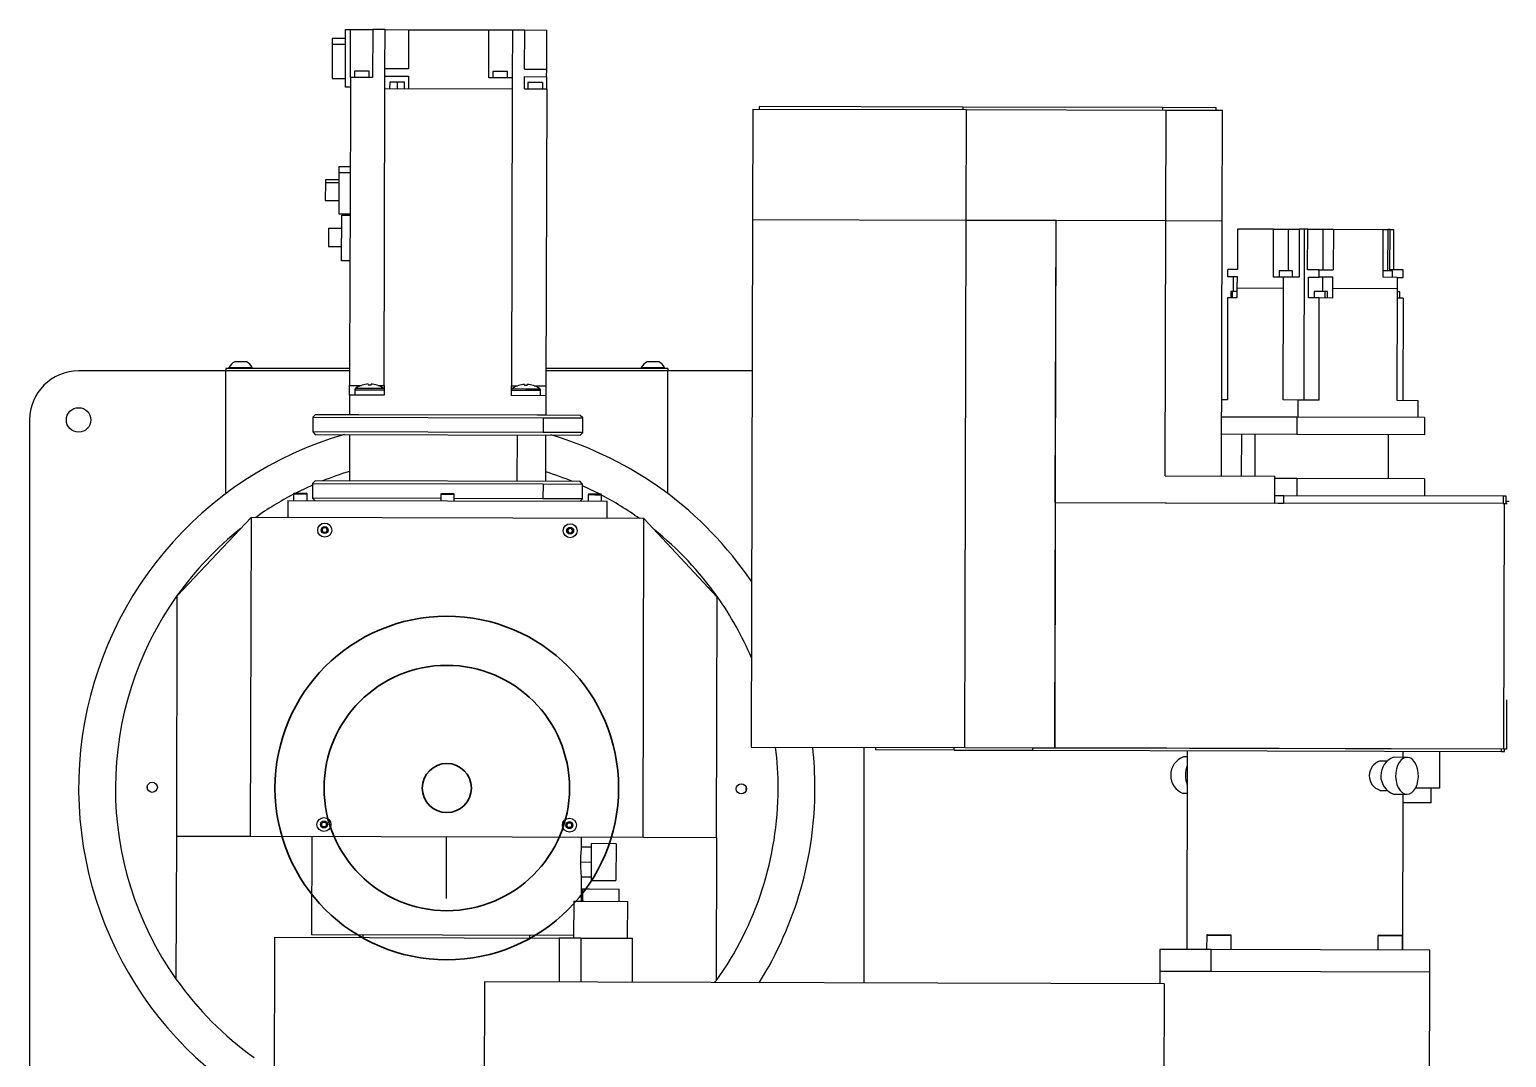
# Model space of a CAD drawing. Header units: millimetres. Extents: x -551930 to 36223, y -1733730 to 8014.
# Drawn here: x -551929.7 to -551862, y -1733702.3 to -1733655.2 of the extents above; entities that cross this region are included whole.
import ezdxf

# ---------------------------------------------------------------- set-up
doc = ezdxf.new("R2010")
doc.units = ezdxf.units.MM
doc.layers.get('0').update_dxf_attribs({"lineweight": 35})

msp = doc.modelspace()

# ---------------------------------------------------------------- linework, layer by layer
at = {"color": 7, "linetype": 'Continuous', "lineweight": 25}
for p, q in [((-551915.876, -1733655.615), (-551915.876, -1733655.875)), ((-551915.257, -1733655.616), (-551915.876, -1733655.615)), ((-551915.263, -1733657.845), (-551915.256, -1733655.201)), ((-551915.256, -1733655.201), (-551915.025, -1733655.201)), ((-551915.031, -1733657.395), (-551915.025, -1733655.201)), ((-551915.025, -1733655.201), (-551914.013, -1733655.204)), ((-551914.013, -1733655.204), (-551914.018, -1733657.398)), ((-551913.45, -1733655.205), (-551914.013, -1733655.204)), ((-551913.455, -1733657.005), (-551913.45, -1733655.205)), ((-551913.45, -1733655.205), (-551912.37, -1733655.208)), ((-551912.37, -1733655.208), (-551912.375, -1733657.008)), ((-551912.37, -1733655.208), (-551908.692, -1733655.218)), ((-551908.697, -1733657.411), (-551908.692, -1733655.218)), ((-551908.692, -1733655.218), (-551907.612, -1733655.22)), ((-551907.612, -1733655.22), (-551907.617, -1733657.414)), ((-551907.612, -1733655.22), (-551907.049, -1733655.222)), ((-551907.054, -1733657.022), (-551907.049, -1733655.222)), ((-551907.049, -1733655.222), (-551906.037, -1733655.224)), ((-551906.041, -1733657.024), (-551906.037, -1733655.224)), ((-551915.876, -1733655.875), (-551915.88, -1733657.439)), ((-551915.876, -1733655.875), (-551915.258, -1733655.877)), ((-551914.845, -1733657.103), (-551914.845, -1733657.396)), ((-551914.17, -1733657.105), (-551914.845, -1733657.103)), ((-551914.17, -1733657.397), (-551914.17, -1733657.105)), ((-551913.456, -1733657.343), (-551913.455, -1733657.005)), ((-551912.375, -1733657.008), (-551913.455, -1733657.005)), ((-551908.511, -1733657.119), (-551908.512, -1733657.412)), ((-551907.836, -1733657.121), (-551908.511, -1733657.119)), ((-551907.837, -1733657.413), (-551907.836, -1733657.121)), ((-551907.054, -1733657.022), (-551906.041, -1733657.024)), ((-551906.042, -1733657.362), (-551906.041, -1733657.024)), ((-551915.88, -1733657.439), (-551915.262, -1733657.44)), ((-551915.032, -1733657.845), (-551915.263, -1733657.845)), ((-551915.031, -1733657.395), (-551915.032, -1733657.901)), ((-551914.018, -1733657.398), (-551915.031, -1733657.395)), ((-551913.457, -1733657.905), (-551913.456, -1733657.343)), ((-551913.456, -1733657.343), (-551912.376, -1733657.346)), ((-551913.237, -1733657.614), (-551913.238, -1733657.906)), ((-551912.9, -1733657.614), (-551913.237, -1733657.614)), ((-551912.9, -1733657.614), (-551912.9, -1733657.907)), ((-551912.562, -1733657.615), (-551912.9, -1733657.614)), ((-551912.563, -1733657.908), (-551912.562, -1733657.615)), ((-551912.376, -1733657.346), (-551912.377, -1733657.908)), ((-551907.617, -1733657.414), (-551908.697, -1733657.411)), ((-551907.617, -1733657.414), (-551907.618, -1733657.92)), ((-551907.056, -1733657.922), (-551907.055, -1733657.359)), ((-551907.055, -1733657.359), (-551906.042, -1733657.362)), ((-551906.903, -1733657.63), (-551906.904, -1733657.922)), ((-551906.228, -1733657.631), (-551906.903, -1733657.63)), ((-551906.228, -1733657.631), (-551906.229, -1733657.924)), ((-551906.042, -1733657.362), (-551906.043, -1733657.924)), ((-551915.038, -1733657.901), (-551915.053, -1733663.706)), ((-551915.038, -1733657.901), (-551915.032, -1733657.901)), ((-551913.492, -1733671.518), (-551913.457, -1733657.905)), ((-551913.457, -1733657.905), (-551907.618, -1733657.92)), ((-551907.618, -1733657.92), (-551907.653, -1733671.533)), ((-551907.056, -1733657.922), (-551906.038, -1733657.924)), ((-551906.038, -1733657.924), (-551906.072, -1733671.537)), ((-551896.587, -1733658.848), (-551896.6, -1733663.911)), ((-551896.587, -1733658.848), (-551886.795, -1733658.873)), ((-551896.305, -1733658.736), (-551896.306, -1733658.849)), ((-551886.959, -1733658.76), (-551896.305, -1733658.736)), ((-551886.959, -1733658.76), (-551886.959, -1733658.873)), ((-551877.815, -1733658.783), (-551886.959, -1733658.76)), ((-551886.808, -1733663.936), (-551886.795, -1733658.873)), ((-551886.795, -1733658.873), (-551877.651, -1733658.896)), ((-551877.815, -1733658.783), (-551877.815, -1733658.896)), ((-551875.349, -1733658.79), (-551877.815, -1733658.783)), ((-551877.664, -1733663.959), (-551877.651, -1733658.896)), ((-551877.651, -1733658.896), (-551875.068, -1733658.903)), ((-551875.349, -1733658.902), (-551875.349, -1733658.79)), ((-551875.081, -1733663.965), (-551875.068, -1733658.903)), ((-551915.565, -1733661.75), (-551915.57, -1733663.648)), ((-551915.564, -1733661.489), (-551915.565, -1733661.75)), ((-551915.565, -1733661.75), (-551915.048, -1733661.751)), ((-551915.047, -1733661.491), (-551915.564, -1733661.489)), ((-551916.185, -1733662.211), (-551916.187, -1733663.043)), ((-551915.566, -1733662.093), (-551916.185, -1733662.092)), ((-551916.185, -1733662.092), (-551916.185, -1733662.211)), ((-551916.185, -1733662.211), (-551915.566, -1733662.213)), ((-551916.187, -1733663.043), (-551915.568, -1733663.044)), ((-551915.57, -1733663.648), (-551915.052, -1733663.65)), ((-551915.44, -1733665.798), (-551915.435, -1733663.705)), ((-551915.435, -1733663.705), (-551915.053, -1733663.706)), ((-551915.053, -1733663.706), (-551915.058, -1733665.799)), ((-551896.6, -1733663.911), (-551896.661, -1733688.098)), ((-551896.6, -1733663.911), (-551886.808, -1733663.936)), ((-551886.869, -1733688.123), (-551886.808, -1733663.936)), ((-551886.808, -1733663.936), (-551877.664, -1733663.959)), ((-551886.808, -1733663.936), (-551882.693, -1733663.946)), ((-551882.755, -1733688.133), (-551882.693, -1733663.946)), ((-551882.726, -1733676.884), (-551882.693, -1733663.946)), ((-551882.693, -1733663.946), (-551877.664, -1733663.959)), ((-551877.694, -1733675.659), (-551877.664, -1733663.959)), ((-551877.664, -1733663.959), (-551875.081, -1733663.965)), ((-551875.11, -1733675.665), (-551875.081, -1733663.965)), ((-551916.044, -1733664.309), (-551916.046, -1733665.147)), ((-551916.044, -1733664.309), (-551915.437, -1733664.31)), ((-551874.377, -1733664.35), (-551874.381, -1733666.206)), ((-551872.719, -1733664.354), (-551874.377, -1733664.35)), ((-551872.724, -1733666.548), (-551872.719, -1733664.354)), ((-551872.719, -1733664.354), (-551872.037, -1733664.356)), ((-551872.042, -1733666.257), (-551872.037, -1733664.356)), ((-551872.037, -1733664.356), (-551871.543, -1733664.357)), ((-551871.543, -1733664.357), (-551871.549, -1733666.551)), ((-551871.323, -1733664.357), (-551871.543, -1733664.357)), ((-551871.323, -1733664.357), (-551871.342, -1733672.187)), ((-551871.157, -1733664.358), (-551871.323, -1733664.357)), ((-551871.162, -1733666.214), (-551871.157, -1733664.358)), ((-551871.157, -1733664.358), (-551870.468, -1733664.36)), ((-551870.468, -1733664.36), (-551870.472, -1733666.216)), ((-551870.468, -1733664.36), (-551869.979, -1733664.361)), ((-551869.979, -1733664.361), (-551869.984, -1733666.217)), ((-551869.979, -1733664.361), (-551867.693, -1733664.367)), ((-551867.699, -1733666.56), (-551867.693, -1733664.367)), ((-551867.693, -1733664.367), (-551867.492, -1733664.367)), ((-551867.492, -1733664.367), (-551867.497, -1733666.268)), ((-551867.385, -1733664.367), (-551867.492, -1733664.367)), ((-551867.39, -1733666.224), (-551867.385, -1733664.367)), ((-551867.385, -1733664.367), (-551867.222, -1733664.368)), ((-551867.222, -1733664.368), (-551867.226, -1733666.224)), ((-551916.046, -1733665.147), (-551915.439, -1733665.148)), ((-551915.058, -1733665.799), (-551915.44, -1733665.798)), ((-551915.058, -1733665.799), (-551915.072, -1733671.514)), ((-551874.823, -1733666.542), (-551874.822, -1733666.205)), ((-551874.382, -1733666.543), (-551874.823, -1733666.542)), ((-551874.381, -1733666.206), (-551874.822, -1733666.205)), ((-551874.554, -1733667.049), (-551874.552, -1733666.543)), ((-551874.384, -1733667.05), (-551874.382, -1733666.543)), ((-551872.264, -1733666.549), (-551872.724, -1733666.548)), ((-551872.468, -1733666.256), (-551872.469, -1733666.548)), ((-551871.85, -1733666.257), (-551872.468, -1733666.256)), ((-551872.266, -1733667.055), (-551872.264, -1733666.549)), ((-551871.549, -1733666.551), (-551872.264, -1733666.549)), ((-551871.85, -1733666.55), (-551871.85, -1733666.257)), ((-551870.626, -1733666.215), (-551871.162, -1733666.214)), ((-551871.129, -1733667.508), (-551871.127, -1733666.552)), ((-551871.127, -1733666.552), (-551870.627, -1733666.553)), ((-551870.627, -1733666.553), (-551870.626, -1733666.215)), ((-551870.012, -1733666.555), (-551870.627, -1733666.553)), ((-551870.626, -1733666.215), (-551869.984, -1733666.217)), ((-551870.47, -1733667.217), (-551870.468, -1733666.553)), ((-551870.014, -1733667.061), (-551870.012, -1733666.555)), ((-551867.057, -1733666.562), (-551867.699, -1733666.56)), ((-551867.268, -1733666.269), (-551867.698, -1733666.268)), ((-551866.786, -1733666.225), (-551867.39, -1733666.224)), ((-551867.268, -1733666.561), (-551867.268, -1733666.269)), ((-551867.057, -1733666.562), (-551867.059, -1733667.068)), ((-551867.057, -1733666.562), (-551866.787, -1733666.563)), ((-551866.787, -1733666.563), (-551866.786, -1733666.225)), ((-551874.684, -1733667.206), (-551874.685, -1733667.499)), ((-551874.626, -1733667.207), (-551874.684, -1733667.206)), ((-551874.626, -1733667.207), (-551874.627, -1733667.499)), ((-551874.389, -1733667.207), (-551874.626, -1733667.207)), ((-551874.557, -1733667.207), (-551874.557, -1733667.049)), ((-551874.554, -1733667.049), (-551874.557, -1733667.049)), ((-551874.389, -1733667.5), (-551874.388, -1733667.05)), ((-551874.388, -1733667.05), (-551872.27, -1733667.055)), ((-551872.283, -1733672.185), (-551872.27, -1733667.055)), ((-551872.266, -1733667.055), (-551872.27, -1733667.055)), ((-551870.864, -1733667.216), (-551870.865, -1733667.509)), ((-551870.375, -1733667.217), (-551870.864, -1733667.216)), ((-551870.375, -1733667.217), (-551870.375, -1733667.51)), ((-551870.246, -1733667.218), (-551870.375, -1733667.217)), ((-551870.246, -1733667.51), (-551870.246, -1733667.218)), ((-551870.011, -1733667.061), (-551870.014, -1733667.061)), ((-551870.012, -1733667.511), (-551870.011, -1733667.061)), ((-551870.011, -1733667.061), (-551867.056, -1733667.068)), ((-551867.056, -1733667.068), (-551867.069, -1733672.198)), ((-551866.929, -1733667.226), (-551867.056, -1733667.226)), ((-551866.929, -1733667.519), (-551866.929, -1733667.226)), ((-551874.829, -1733667.499), (-551874.841, -1733672.179)), ((-551874.389, -1733667.5), (-551874.829, -1733667.499)), ((-551870.626, -1733667.509), (-551871.129, -1733667.508)), ((-551870.638, -1733672.189), (-551870.626, -1733667.509)), ((-551870.012, -1733667.511), (-551870.626, -1733667.509)), ((-551866.785, -1733667.519), (-551867.057, -1733667.518)), ((-551866.785, -1733667.519), (-551866.797, -1733672.199)), ((-551915.07, -1733670.738), (-551920.744, -1733670.738)), ((-551920.744, -1733670.738), (-551920.744, -1733670.85)), ((-551920.604, -1733670.695), (-551920.604, -1733670.738)), ((-551920.604, -1733670.695), (-551919.904, -1733670.695)), ((-551920.336, -1733670.428), (-551919.987, -1733670.428)), ((-551919.987, -1733670.428), (-551919.802, -1733670.428)), ((-551919.904, -1733670.695), (-551919.535, -1733670.695)), ((-551919.535, -1733670.738), (-551919.535, -1733670.695)), ((-551900.494, -1733670.738), (-551906.07, -1733670.738)), ((-551901.704, -1733670.695), (-551901.704, -1733670.738)), ((-551901.704, -1733670.695), (-551901.704, -1733670.738)), ((-551901.704, -1733670.695), (-551901.621, -1733670.695)), ((-551901.621, -1733670.695), (-551900.635, -1733670.695)), ((-551901.436, -1733670.428), (-551901.395, -1733670.428)), ((-551901.395, -1733670.428), (-551900.902, -1733670.428)), ((-551900.635, -1733670.738), (-551900.635, -1733670.695)), ((-551900.635, -1733670.738), (-551900.635, -1733670.695)), ((-551900.494, -1733670.738), (-551900.494, -1733670.85)), ((-551920.744, -1733670.85), (-551927.494, -1733670.85)), ((-551915.071, -1733670.85), (-551920.744, -1733670.85)), ((-551920.744, -1733676.475), (-551920.744, -1733670.85)), ((-551900.494, -1733670.85), (-551906.071, -1733670.85)), ((-551900.494, -1733676.475), (-551900.494, -1733670.85)), ((-551896.617, -1733670.85), (-551900.494, -1733670.85)), ((-551915.073, -1733671.964), (-551915.076, -1733672.864)), ((-551915.073, -1733671.964), (-551915.072, -1733671.514)), ((-551913.493, -1733671.968), (-551915.073, -1733671.964)), ((-551915.072, -1733671.514), (-551914.536, -1733671.515)), ((-551914.828, -1733671.713), (-551914.828, -1733671.965)), ((-551914.495, -1733671.503), (-551914.496, -1733671.502)), ((-551914.216, -1733671.452), (-551914.212, -1733671.504)), ((-551914.092, -1733671.504), (-551914.088, -1733671.453)), ((-551913.808, -1733671.504), (-551913.809, -1733671.505)), ((-551913.768, -1733671.517), (-551913.492, -1733671.518)), ((-551913.492, -1733671.518), (-551913.493, -1733671.968)), ((-551907.654, -1733671.983), (-551907.653, -1733671.533)), ((-551906.074, -1733671.987), (-551907.654, -1733671.983)), ((-551907.653, -1733671.533), (-551907.376, -1733671.533)), ((-551907.336, -1733671.521), (-551907.337, -1733671.52)), ((-551907.056, -1733671.47), (-551907.053, -1733671.522)), ((-551906.933, -1733671.522), (-551906.929, -1733671.471)), ((-551906.648, -1733671.522), (-551906.649, -1733671.523)), ((-551906.609, -1733671.535), (-551906.072, -1733671.537)), ((-551906.319, -1733671.986), (-551906.318, -1733671.735)), ((-551906.074, -1733671.987), (-551906.076, -1733672.887)), ((-551906.072, -1733671.537), (-551906.074, -1733671.987)), ((-551874.841, -1733672.179), (-551875.102, -1733672.178)), ((-551871.596, -1733672.187), (-551872.283, -1733672.185)), ((-551871.598, -1733672.974), (-551871.596, -1733672.187)), ((-551870.638, -1733672.189), (-551871.596, -1733672.187)), ((-551867.069, -1733672.198), (-551866.11, -1733672.201)), ((-551866.11, -1733672.201), (-551866.112, -1733672.988)), ((-551929.744, -1733673.1), (-551929.744, -1733706.85)), ((-551916.764, -1733672.972), (-551916.765, -1733673.647)), ((-551916.651, -1733672.86), (-551916.764, -1733672.972)), ((-551916.764, -1733672.972), (-551906.201, -1733672.999)), ((-551915.076, -1733672.864), (-551916.651, -1733672.86)), ((-551914.657, -1733672.865), (-551915.076, -1733672.864)), ((-551906.495, -1733672.886), (-551914.657, -1733672.865)), ((-551906.076, -1733672.887), (-551906.495, -1733672.886)), ((-551906.201, -1733672.999), (-551906.203, -1733673.674)), ((-551906.201, -1733672.999), (-551904.389, -1733673.004)), ((-551904.501, -1733672.891), (-551906.076, -1733672.887)), ((-551904.389, -1733673.004), (-551904.501, -1733672.891)), ((-551904.39, -1733673.679), (-551904.389, -1733673.004)), ((-551871.65, -1733672.974), (-551875.104, -1733672.965)), ((-551871.65, -1733672.974), (-551871.652, -1733673.762)), ((-551865.798, -1733672.989), (-551871.65, -1733672.974)), ((-551865.798, -1733672.989), (-551865.8, -1733673.776)), ((-551916.765, -1733673.647), (-551916.653, -1733673.76)), ((-551906.203, -1733673.674), (-551916.765, -1733673.647)), ((-551916.653, -1733673.76), (-551904.503, -1733673.791)), ((-551915.078, -1733673.764), (-551915.083, -1733675.901)), ((-551907.396, -1733673.783), (-551907.402, -1733675.921)), ((-551904.39, -1733673.679), (-551906.203, -1733673.674)), ((-551906.084, -1733675.924), (-551906.078, -1733673.787)), ((-551904.503, -1733673.791), (-551904.39, -1733673.679)), ((-551871.652, -1733673.762), (-551875.106, -1733673.753)), ((-551874.198, -1733673.755), (-551874.203, -1733675.668)), ((-551865.8, -1733673.776), (-551871.652, -1733673.762)), ((-551867.453, -1733675.797), (-551867.448, -1733673.772)), ((-551916.771, -1733676.01), (-551916.773, -1733676.685)), ((-551916.658, -1733675.897), (-551916.771, -1733676.01)), ((-551916.771, -1733676.01), (-551906.209, -1733676.036)), ((-551904.509, -1733675.928), (-551916.658, -1733675.897)), ((-551906.209, -1733676.036), (-551906.21, -1733676.711)), ((-551906.209, -1733676.036), (-551904.396, -1733676.041)), ((-551904.396, -1733676.041), (-551904.509, -1733675.928)), ((-551904.398, -1733676.716), (-551904.396, -1733676.041)), ((-551877.694, -1733675.659), (-551872.664, -1733675.672)), ((-551872.667, -1733676.909), (-551872.664, -1733675.672)), ((-551871.657, -1733675.787), (-551872.665, -1733675.784)), ((-551871.657, -1733675.787), (-551871.659, -1733676.574)), ((-551865.805, -1733675.801), (-551871.657, -1733675.787)), ((-551865.805, -1733675.801), (-551865.807, -1733676.589)), ((-551917.898, -1733676.794), (-551917.9, -1733677.582)), ((-551917.898, -1733676.794), (-551903.273, -1733676.831)), ((-551917.644, -1733676.491), (-551917.645, -1733676.795)), ((-551917.611, -1733676.457), (-551917.644, -1733676.491)), ((-551917.644, -1733676.491), (-551917.335, -1733676.492)), ((-551917.611, -1733676.457), (-551917.335, -1733676.458)), ((-551917.335, -1733676.458), (-551917.059, -1733676.459)), ((-551917.335, -1733676.492), (-551917.026, -1733676.493)), ((-551917.026, -1733676.493), (-551917.059, -1733676.459)), ((-551917.026, -1733676.796), (-551917.026, -1733676.493)), ((-551916.773, -1733676.685), (-551916.661, -1733676.797)), ((-551910.895, -1733676.7), (-551916.773, -1733676.685)), ((-551910.894, -1733676.508), (-551910.895, -1733676.812)), ((-551910.861, -1733676.475), (-551910.894, -1733676.508)), ((-551910.894, -1733676.508), (-551910.585, -1733676.509)), ((-551910.861, -1733676.475), (-551910.585, -1733676.475)), ((-551910.585, -1733676.475), (-551910.309, -1733676.476)), ((-551910.585, -1733676.509), (-551910.276, -1733676.51)), ((-551910.276, -1733676.51), (-551910.309, -1733676.476)), ((-551910.276, -1733676.814), (-551910.276, -1733676.51)), ((-551906.21, -1733676.711), (-551910.276, -1733676.701)), ((-551904.398, -1733676.716), (-551906.21, -1733676.711)), ((-551904.511, -1733676.828), (-551904.398, -1733676.716)), ((-551904.144, -1733676.525), (-551904.145, -1733676.829)), ((-551904.111, -1733676.492), (-551904.144, -1733676.525)), ((-551904.144, -1733676.525), (-551903.835, -1733676.526)), ((-551904.111, -1733676.492), (-551903.835, -1733676.492)), ((-551903.835, -1733676.492), (-551903.559, -1733676.493)), ((-551903.835, -1733676.526), (-551903.526, -1733676.527)), ((-551903.526, -1733676.527), (-551903.559, -1733676.493)), ((-551903.526, -1733676.831), (-551903.526, -1733676.527)), ((-551903.275, -1733677.619), (-551903.273, -1733676.831)), ((-551872.255, -1733676.573), (-551872.667, -1733676.572)), ((-551872.256, -1733676.91), (-551872.255, -1733676.573)), ((-551862.197, -1733676.598), (-551872.255, -1733676.573)), ((-551862.197, -1733676.598), (-551862.197, -1733676.936)), ((-551862.067, -1733676.598), (-551862.197, -1733676.598)), ((-551862.068, -1733676.936), (-551862.067, -1733676.598)), ((-551862.068, -1733676.823), (-551861.925, -1733676.824)), ((-551882.726, -1733676.884), (-551882.755, -1733688.133)), ((-551882.726, -1733676.884), (-551872.667, -1733676.909)), ((-551882.726, -1733676.884), (-551872.534, -1733676.909)), ((-551872.534, -1733676.909), (-551872.256, -1733676.91)), ((-551862.197, -1733676.936), (-551872.256, -1733676.91)), ((-551862.197, -1733676.936), (-551862.068, -1733676.936)), ((-551862.152, -1733676.936), (-551862.18, -1733688.186)), ((-551862.152, -1733676.936), (-551862.022, -1733676.936)), ((-551919.588, -1733677.577), (-551922.972, -1733681.169)), ((-551919.588, -1733677.577), (-551919.625, -1733692.202)), ((-551901.588, -1733677.623), (-551919.588, -1733677.577)), ((-551916.344, -1733678.148), (-551916.279, -1733678.036)), ((-551916.279, -1733678.261), (-551916.344, -1733678.148)), ((-551916.279, -1733678.036), (-551916.149, -1733678.036)), ((-551916.084, -1733678.149), (-551916.15, -1733678.261)), ((-551916.149, -1733678.036), (-551916.084, -1733678.149)), ((-551905.094, -1733678.177), (-551905.029, -1733678.064)), ((-551905.029, -1733678.289), (-551905.094, -1733678.177)), ((-551905.029, -1733678.064), (-551904.899, -1733678.065)), ((-551904.834, -1733678.177), (-551904.9, -1733678.29)), ((-551904.899, -1733678.065), (-551904.834, -1733678.177)), ((-551901.625, -1733692.248), (-551901.588, -1733677.623)), ((-551898.222, -1733681.232), (-551901.588, -1733677.623)), ((-551916.15, -1733678.261), (-551916.279, -1733678.261)), ((-551904.9, -1733678.29), (-551905.029, -1733678.289)), ((-551923, -1733692.194), (-551922.972, -1733681.169)), ((-551922.972, -1733681.169), (-551922.972, -1733681.139)), ((-551898.25, -1733692.257), (-551898.222, -1733681.232)), ((-551898.222, -1733681.202), (-551898.222, -1733681.232)), ((-551862.045, -1733685.936), (-551862.051, -1733688.186)), ((-551896.661, -1733688.098), (-551886.869, -1733688.123)), ((-551891.494, -1733698.911), (-551891.494, -1733688.111)), ((-551890.969, -1733688.113), (-551890.969, -1733688.225)), ((-551887.365, -1733688.234), (-551890.969, -1733688.225)), ((-551887.365, -1733688.234), (-551887.365, -1733688.122)), ((-551887.365, -1733688.234), (-551883.761, -1733688.243)), ((-551886.869, -1733688.123), (-551882.755, -1733688.133)), ((-551883.761, -1733688.243), (-551883.76, -1733688.131)), ((-551883.761, -1733688.243), (-551862.272, -1733688.298)), ((-551883.76, -1733688.131), (-551862.272, -1733688.185)), ((-551862.18, -1733688.186), (-551882.755, -1733688.133)), ((-551876.679, -1733688.261), (-551876.702, -1733697.374)), ((-551866.779, -1733688.568), (-551866.779, -1733688.287)), ((-551865.1, -1733689.978), (-551865.096, -1733688.291)), ((-551862.272, -1733688.298), (-551862.272, -1733688.185)), ((-551862.272, -1733688.298), (-551862.142, -1733688.298)), ((-551862.051, -1733688.186), (-551862.18, -1733688.186)), ((-551862.142, -1733688.298), (-551862.142, -1733688.186)), ((-551876.679, -1733688.543), (-551876.855, -1733688.542)), ((-551867.841, -1733688.734), (-551867.536, -1733688.735)), ((-551866.603, -1733688.568), (-551867.222, -1733688.567)), ((-551876.684, -1733690.23), (-551876.859, -1733690.23)), ((-551867.845, -1733690.084), (-551867.539, -1733690.085)), ((-551867.226, -1733690.254), (-551866.608, -1733690.256)), ((-551866.802, -1733697.399), (-551866.784, -1733690.255)), ((-551865.1, -1733689.978), (-551866.218, -1733689.975)), ((-551865.496, -1733690.652), (-551865.494, -1733689.977)), ((-551865.496, -1733690.652), (-551866.785, -1733690.649)), ((-551916.378, -1733691.648), (-551916.313, -1733691.536)), ((-551916.314, -1733691.761), (-551916.378, -1733691.648)), ((-551916.313, -1733691.536), (-551916.183, -1733691.536)), ((-551916.119, -1733691.649), (-551916.184, -1733691.761)), ((-551916.183, -1733691.536), (-551916.119, -1733691.649)), ((-551905.128, -1733691.677), (-551905.063, -1733691.564)), ((-551905.064, -1733691.789), (-551905.128, -1733691.677)), ((-551905.063, -1733691.564), (-551904.933, -1733691.565)), ((-551904.869, -1733691.677), (-551904.934, -1733691.79)), ((-551904.933, -1733691.565), (-551904.869, -1733691.677)), ((-551923.017, -1733698.748), (-551923, -1733692.194)), ((-551919.625, -1733692.202), (-551923, -1733692.194)), ((-551901.625, -1733692.248), (-551919.625, -1733692.202)), ((-551916.812, -1733692.21), (-551916.824, -1733696.71)), ((-551916.184, -1733691.761), (-551916.314, -1733691.761)), ((-551910.632, -1733695.038), (-551910.625, -1733692.225)), ((-551904.934, -1733691.79), (-551905.064, -1733691.789)), ((-551904.439, -1733692.691), (-551904.437, -1733692.241)), ((-551898.25, -1733692.257), (-551901.625, -1733692.248)), ((-551898.25, -1733692.257), (-551898.267, -1733698.811)), ((-551903.989, -1733692.692), (-551904.439, -1733692.691)), ((-551903.992, -1733694.211), (-551903.988, -1733692.523)), ((-551902.863, -1733692.526), (-551903.988, -1733692.523)), ((-551902.863, -1733692.526), (-551902.867, -1733694.214)), ((-551904.477, -1733693.366), (-551903.99, -1733693.367)), ((-551904.445, -1733695.166), (-551904.442, -1733694.041)), ((-551904.442, -1733694.041), (-551903.992, -1733694.042)), ((-551903.992, -1733694.211), (-551902.867, -1733694.214)), ((-551904.404, -1733694.604), (-551904.406, -1733695.166)), ((-551904.404, -1733694.604), (-551904.083, -1733694.604)), ((-551904.083, -1733694.604), (-551902.717, -1733694.608)), ((-551902.718, -1733695.17), (-551902.717, -1733694.608)), ((-551904.8, -1733695.165), (-551904.804, -1733696.853)), ((-551904.8, -1733695.165), (-551904.328, -1733695.166)), ((-551904.328, -1733695.166), (-551902.325, -1733695.171)), ((-551902.329, -1733696.859), (-551902.325, -1733695.171)), ((-551918.512, -1733696.818), (-551918.542, -1733708.743)), ((-551918.512, -1733696.818), (-551905.463, -1733696.851)), ((-551904.804, -1733696.74), (-551916.824, -1733696.71)), ((-551914.461, -1733696.716), (-551914.462, -1733696.828)), ((-551906.812, -1733696.847), (-551906.811, -1733696.735)), ((-551905.463, -1733696.851), (-551905.468, -1733698.876)), ((-551904.471, -1733696.853), (-551905.463, -1733696.851)), ((-551904.471, -1733696.853), (-551904.476, -1733698.878)), ((-551904.471, -1733696.853), (-551902.104, -1733696.859)), ((-551902.109, -1733698.884), (-551902.104, -1733696.859)), ((-551875.789, -1733696.735), (-551875.79, -1733697.376)), ((-551875.755, -1733696.701), (-551875.553, -1733696.702)), ((-551875.553, -1733696.702), (-551874.697, -1733696.704)), ((-551874.665, -1733697.379), (-551874.664, -1733696.738)), ((-551867.938, -1733696.755), (-551867.939, -1733697.396)), ((-551867.904, -1733696.721), (-551867.518, -1733696.722)), ((-551867.518, -1733696.722), (-551866.847, -1733696.724)), ((-551866.814, -1733697.399), (-551866.813, -1733696.758)), ((-551877.939, -1733697.371), (-551877.942, -1733698.383)), ((-551875.58, -1733697.377), (-551877.939, -1733697.371)), ((-551875.583, -1733698.389), (-551875.58, -1733697.377)), ((-551865.564, -1733697.402), (-551875.58, -1733697.377)), ((-551865.567, -1733698.415), (-551865.564, -1733697.402)), ((-551877.942, -1733698.383), (-551877.943, -1733698.946)), ((-551875.583, -1733698.389), (-551877.942, -1733698.383)), ((-551865.567, -1733698.415), (-551875.583, -1733698.389)), ((-551865.593, -1733708.877), (-551865.567, -1733698.415)), ((-551908.893, -1733698.867), (-551908.918, -1733708.767)), ((-551877.735, -1733698.946), (-551908.893, -1733698.867)), ((-551877.735, -1733698.946), (-551877.76, -1733708.846))]:
    msp.add_line(p, q, dxfattribs=at)
at = {"color": 8, "linetype": 'Continuous', "lineweight": 25}
for p, q in [((-551914.828, -1733671.713), (-551914.153, -1733671.715)), ((-551914.792, -1733671.647), (-551914.152, -1733671.649)), ((-551914.153, -1733671.715), (-551913.492, -1733671.717)), ((-551914.152, -1733671.649), (-551913.512, -1733671.65)), ((-551907.653, -1733671.732), (-551906.993, -1733671.733)), ((-551907.633, -1733671.665), (-551906.993, -1733671.667)), ((-551906.993, -1733671.667), (-551906.353, -1733671.668)), ((-551906.993, -1733671.733), (-551906.318, -1733671.735)), ((-551873.571, -1733675.669), (-551873.566, -1733673.757)), ((-551875.574, -1733696.735), (-551875.789, -1733696.735)), ((-551874.664, -1733696.738), (-551875.574, -1733696.735)), ((-551867.528, -1733696.756), (-551867.938, -1733696.755)), ((-551866.813, -1733696.758), (-551867.528, -1733696.756))]:
    msp.add_line(p, q, dxfattribs=at)
at = {"color": 7, "linetype": 'Continuous', "lineweight": 25, "flags": 128}
for points in [[(-551916.771, -1733676.09), (-551917.379, -1733676.375), (-551917.543, -1733676.458)], [(-551903.627, -1733676.493), (-551903.791, -1733676.409), (-551904.397, -1733676.121)], [(-551866.608, -1733690.256), (-551866.495, -1733690.236), (-551866.388, -1733690.178), (-551866.291, -1733690.084), (-551866.209, -1733689.959), (-551866.145, -1733689.808), (-551866.103, -1733689.639), (-551866.084, -1733689.459), (-551866.09, -1733689.277), (-551866.12, -1733689.101), (-551866.172, -1733688.94), (-551866.245, -1733688.8), (-551866.335, -1733688.69), (-551866.437, -1733688.613), (-551866.547, -1733688.573), (-551866.66, -1733688.573), (-551866.77, -1733688.612), (-551866.873, -1733688.688), (-551866.963, -1733688.799), (-551867.036, -1733688.937), (-551867.09, -1733689.098), (-551867.12, -1733689.274), (-551867.127, -1733689.456), (-551867.109, -1733689.636), (-551867.068, -1733689.806), (-551867.005, -1733689.957), (-551866.923, -1733690.083), (-551866.827, -1733690.177), (-551866.72, -1733690.236), (-551866.608, -1733690.256)], [(-551924.344, -1733690), (-551924.344, -1733689.975), (-551924.344, -1733689.881)], [(-551896.895, -1733690.069), (-551896.894, -1733689.975), (-551896.894, -1733689.951)]]:
    msp.add_lwpolyline(points, dxfattribs=at)
at = {"color": 7, "linetype": 'Continuous', "lineweight": 25}
for centre, radius in [((-551927.494, -1733673.1), 0.563), ((-551916.214, -1733678.149), 0.321), ((-551916.214, -1733678.149), 0.16), ((-551904.964, -1733678.177), 0.321), ((-551904.964, -1733678.177), 0.16), ((-551924.119, -1733689.941), 0.233), ((-551897.119, -1733690.01), 0.233), ((-551916.248, -1733691.648), 0.321), ((-551916.248, -1733691.648), 0.16), ((-551904.998, -1733691.677), 0.321), ((-551904.998, -1733691.677), 0.16)]:
    msp.add_circle(centre, radius, dxfattribs=at)
at = {"color": 7, "linetype": 'Continuous'}
for radius in [7.875, 5.625, 1.125]:
    msp.add_circle((-551910.619, -1733689.975), radius, dxfattribs=at)
at = {"color": 7, "linetype": 'Continuous', "lineweight": 25}
for centre, radius, start, end in [((-551920.069, -1733670.963), 0.598, 116.54087, 153.33838), ((-551920.069, -1733670.963), 0.598, 26.66162, 63.45913), ((-551901.169, -1733670.963), 0.598, 116.54087, 153.33838), ((-551901.169, -1733670.963), 0.598, 26.66162, 63.45913), ((-551927.494, -1733673.1), 2.25, 90, 180), ((-551914.747, -1733671.714), 0.081, 124.53267, 179.85455), ((-551914.155, -1733672.574), 1.125, 107.67414, 124.53267), ((-551914.155, -1733672.578), 1.128, 93.09901, 107.57049), ((-551914.155, -1733672.86), 1.357, 87.32159, 92.38752), ((-551914.155, -1733672.578), 1.128, 72.13861, 86.61009), ((-551914.155, -1733672.574), 1.125, 55.17643, 72.03497), ((-551913.559, -1733671.717), 0.081, 34.85238, 55.17643), ((-551907.587, -1733671.732), 0.081, 124.53267, 144.85673), ((-551906.995, -1733672.592), 1.125, 107.67414, 124.53267), ((-551906.995, -1733672.596), 1.128, 93.09901, 107.57049), ((-551906.996, -1733672.878), 1.357, 87.32159, 92.38752), ((-551906.995, -1733672.596), 1.128, 72.13861, 86.61009), ((-551906.995, -1733672.592), 1.125, 55.17643, 72.03497), ((-551906.399, -1733671.735), 0.081, 359.85455, 55.17643), ((-551910.619, -1733689.975), 16.875, 106.11476, 242.03641), ((-551910.619, -1733689.975), 16.875, 34.07757, 73.59435), ((-551910.619, -1733689.975), 15.188, 107.08984, 112.04616), ((-551910.619, -1733689.975), 15.188, 67.66295, 72.61927), ((-551910.619, -1733689.975), 15.188, 117.55279, 125.2855), ((-551910.619, -1733689.975), 15.188, 54.42361, 62.15632), ((-551910.619, -1733689.975), 15.188, 128.43315, 144.42361), ((-551916.214, -1733678.149), 0.113, 149.85455, 209.85455), ((-551916.214, -1733678.149), 0.112, 89.85455, 149.85455), ((-551916.214, -1733678.149), 0.112, 29.85455, 89.85455), ((-551916.214, -1733678.149), 0.113, 329.85455, 29.85455), ((-551904.964, -1733678.177), 0.113, 149.85455, 209.85455), ((-551904.964, -1733678.177), 0.112, 89.85455, 149.85455), ((-551904.964, -1733678.177), 0.112, 29.85455, 89.85455), ((-551904.964, -1733678.177), 0.112, 329.85455, 29.85455), ((-551910.619, -1733689.975), 15.188, 35.2855, 51.27596), ((-551916.214, -1733678.149), 0.113, 209.85455, 269.85455), ((-551916.214, -1733678.149), 0.113, 269.85455, 329.85455), ((-551904.964, -1733678.177), 0.113, 209.85455, 269.85455), ((-551904.964, -1733678.177), 0.113, 269.85455, 329.85455), ((-551910.619, -1733689.975), 15.188, 144.42361, 215.2855), ((-551910.619, -1733689.975), 15.188, 23.11381, 35.2855), ((-551910.619, -1733689.975), 15.188, 359.85455, 7.08878), ((-551910.619, -1733689.975), 16.875, 0, 6.36206), ((-551876.536, -1733689.387), 0.903, 110.70634, 249.00276), ((-551875.488, -1733689.389), 1.275, 159.32063, 200.38848), ((-551867.632, -1733689.406), 0.704, 107.26316, 252.40325), ((-551866.907, -1733689.411), 0.902, 110.48256, 249.22654), ((-551910.619, -1733689.975), 15.188, 324.42361, 359.85455), ((-551910.619, -1733689.975), 16.875, 328.07404, 0), ((-551916.248, -1733691.648), 0.113, 149.85455, 209.85455), ((-551916.248, -1733691.648), 0.112, 89.85455, 149.85455), ((-551916.248, -1733691.648), 0.113, 209.85455, 269.85455), ((-551916.248, -1733691.648), 0.113, 269.85455, 329.85455), ((-551916.248, -1733691.648), 0.112, 29.85455, 89.85455), ((-551916.248, -1733691.648), 0.113, 329.85455, 29.85455), ((-551904.998, -1733691.677), 0.113, 149.85455, 209.85455), ((-551904.998, -1733691.677), 0.113, 89.85455, 149.85455), ((-551904.998, -1733691.677), 0.113, 209.85455, 269.85455), ((-551904.998, -1733691.677), 0.113, 269.85455, 329.85455), ((-551904.998, -1733691.677), 0.112, 29.85455, 89.85455), ((-551904.998, -1733691.677), 0.113, 329.85455, 29.85455), ((-551875.755, -1733696.735), 0.0338, 89.85455, 179.85455), ((-551874.697, -1733696.738), 0.0337, 359.85455, 89.85455), ((-551867.904, -1733696.755), 0.0337, 89.85455, 179.85455), ((-551866.847, -1733696.758), 0.0338, 359.85455, 89.85455), ((-551910.619, -1733689.975), 15.187, 215.2855, 234.42361), ((-551910.619, -1733689.975), 15.187, 324.03848, 324.42361)]:
    msp.add_arc(centre, radius, start, end, dxfattribs=at)
for points, knots in [([(-551904.477, -1733693.366), (-551904.476, -1733693.277), (-551904.473, -1733693.1), (-551904.457, -1733692.877), (-551904.442, -1733692.721), (-551904.44, -1733692.701), (-551904.439, -1733692.691)], [0, 0, 0, 0, 0.249967, 0.5, 0.750032, 1, 1, 1, 1]), ([(-551904.442, -1733694.041), (-551904.443, -1733694.031), (-551904.445, -1733694.01), (-551904.46, -1733693.854), (-551904.474, -1733693.631), (-551904.476, -1733693.454), (-551904.477, -1733693.366)], [0, 0, 0, 0, 0.249968, 0.5, 0.750033, 1, 1, 1, 1])]:
    msp.add_open_spline(points, degree=3, knots=knots, dxfattribs=at)

doc.saveas('drawing.dxf')
